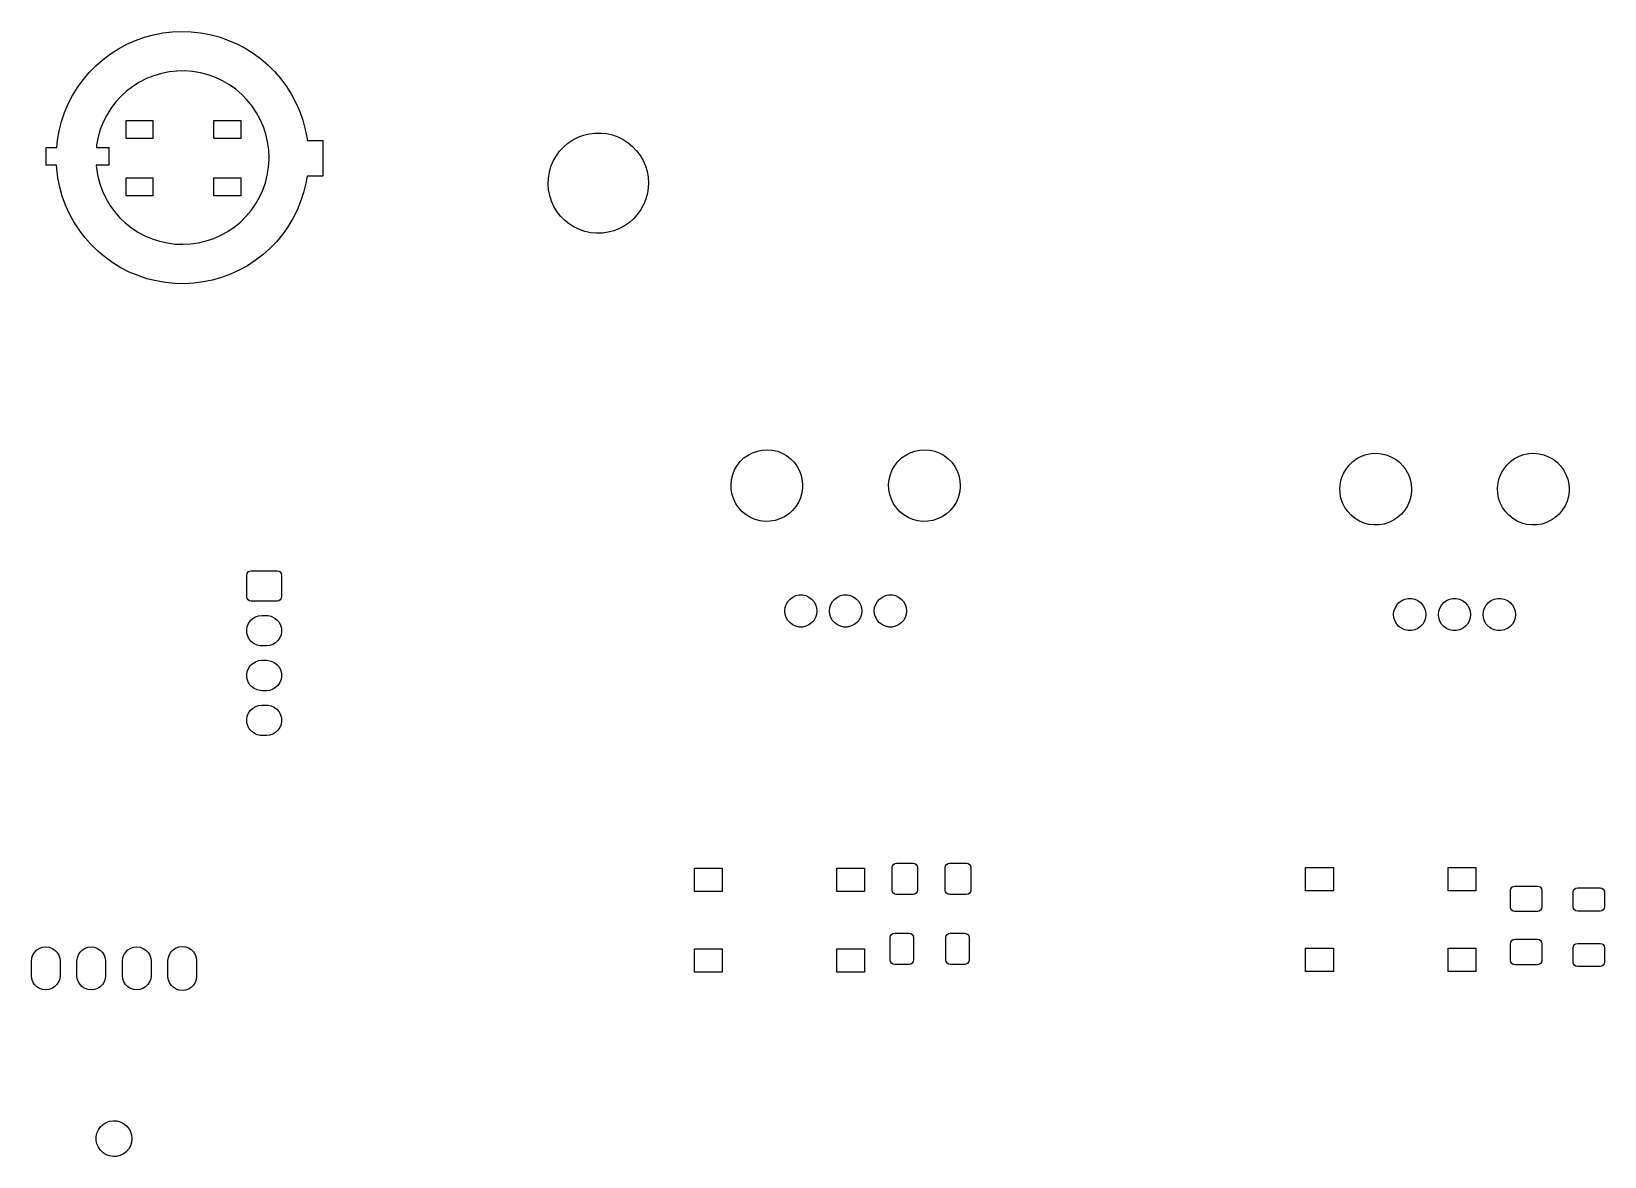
# Model space of a CAD drawing. Extents: x 0 to 360, y 0 to 260.
# Drawn here: x 84.6 to 172.4, y 68.2 to 131 of the extents above; entities that cross this region are included whole.
import ezdxf

# ---------------------------------------------------------------- set-up
doc = ezdxf.new("R2010")
doc.units = 0
doc.layers.add('BLACK', color=7, linetype='CONTINUOUS')

msp = doc.modelspace()

# ---------------------------------------------------------------- linework, layer by layer
at = {"layer": 'BLACK', "linetype": 'CONTINUOUS'}
for p, q in [((91.3778, 130.809), (91.8962, 130.91)), ((91.8962, 130.91), (92.4207, 130.972)), ((92.4207, 130.972), (92.9484, 130.995)), ((92.9484, 130.995), (93.4764, 130.978)), ((93.4764, 130.978), (94.0015, 130.921)), ((94.0015, 130.921), (94.521, 130.825)), ((88.9777, 129.743), (89.423, 130.027)), ((89.423, 130.027), (89.8883, 130.277)), ((89.8883, 130.277), (90.371, 130.491)), ((90.371, 130.491), (90.8684, 130.669)), ((90.8684, 130.669), (91.3778, 130.809)), ((94.521, 130.825), (95.0318, 130.691)), ((95.0318, 130.691), (95.531, 130.518)), ((95.531, 130.518), (96.016, 130.309)), ((96.016, 130.309), (96.4838, 130.064)), ((96.4838, 130.064), (96.932, 129.784)), ((88.1573, 129.078), (88.5551, 129.426)), ((88.5551, 129.426), (88.9777, 129.743)), ((96.932, 129.784), (97.358, 129.472)), ((97.358, 129.472), (97.7593, 129.129)), ((97.7593, 129.129), (98.1338, 128.756)), ((87.1354, 127.871), (87.4455, 128.299)), ((87.4455, 128.299), (87.7868, 128.702)), ((87.7868, 128.702), (88.1573, 129.078)), ((90.986, 128.363), (90.5948, 128.163)), ((91.3937, 128.526), (90.986, 128.363)), ((91.8145, 128.651), (91.3937, 128.526)), ((92.2449, 128.738), (91.8145, 128.651)), ((92.6814, 128.785), (92.2449, 128.738)), ((93.1204, 128.793), (92.6814, 128.785)), ((93.5583, 128.761), (93.1204, 128.793)), ((93.9915, 128.689), (93.5583, 128.761)), ((94.4164, 128.578), (93.9915, 128.689)), ((94.8296, 128.43), (94.4164, 128.578)), ((95.2275, 128.244), (94.8296, 128.43)), ((95.607, 128.023), (95.2275, 128.244)), ((98.1338, 128.756), (98.4793, 128.357)), ((98.4793, 128.357), (98.7939, 127.932)), ((86.6156, 126.952), (86.8583, 127.422)), ((86.8583, 127.422), (87.1354, 127.871)), ((89.5512, 127.365), (89.2563, 127.04)), ((89.8744, 127.663), (89.5512, 127.365)), ((90.2232, 127.929), (89.8744, 127.663)), ((90.5948, 128.163), (90.2232, 127.929)), ((95.9649, 127.769), (95.607, 128.023)), ((96.2983, 127.483), (95.9649, 127.769)), ((96.6044, 127.168), (96.2983, 127.483)), ((98.7939, 127.932), (99.0757, 127.486)), ((99.0757, 127.486), (99.3233, 127.019)), ((86.239, 125.966), (86.4088, 126.466)), ((86.4088, 126.466), (86.6156, 126.952)), ((88.992, 126.689), (88.7606, 126.316)), ((89.2563, 127.04), (88.992, 126.689)), ((96.8807, 126.827), (96.6044, 127.168)), ((97.125, 126.462), (96.8807, 126.827)), ((97.3352, 126.077), (97.125, 126.462)), ((99.3233, 127.019), (99.5352, 126.535)), ((99.5352, 126.535), (99.7102, 126.037)), ((86.1072, 125.455), (86.239, 125.966)), ((88.564, 125.924), (88.4038, 125.515)), ((88.7606, 126.316), (88.564, 125.924)), ((89.84, 125.02), (89.84, 126.02)), ((89.84, 126.02), (91.34, 126.02)), ((91.34, 126.02), (91.34, 125.02)), ((94.74, 125.02), (94.74, 126.02)), ((94.74, 126.02), (96.24, 126.02)), ((96.24, 126.02), (96.24, 125.02)), ((97.5096, 125.674), (97.3352, 126.077)), ((97.6467, 125.257), (97.5096, 125.674)), ((99.7102, 126.037), (99.8473, 125.527)), ((85.9716, 124.52), (86.0141, 124.935)), ((86.0141, 124.935), (86.1072, 125.455)), ((88.2813, 125.093), (88.1975, 124.662)), ((88.4038, 125.515), (88.2813, 125.093)), ((91.34, 125.02), (89.84, 125.02)), ((96.24, 125.02), (94.74, 125.02)), ((97.7455, 124.829), (97.6467, 125.257)), ((97.8051, 124.394), (97.7455, 124.829)), ((99.8473, 125.527), (99.9458, 125.008)), ((99.9458, 125.008), (99.9563, 124.915)), ((99.9563, 124.915), (100.825, 124.915)), ((100.825, 124.915), (100.825, 122.915)), ((114.259, 124.546), (114.507, 124.759)), ((114.507, 124.759), (114.779, 124.942)), ((114.779, 124.942), (115.07, 125.092)), ((115.07, 125.092), (115.376, 125.207)), ((115.376, 125.207), (115.694, 125.285)), ((115.694, 125.285), (116.018, 125.326)), ((116.018, 125.326), (116.346, 125.328)), ((116.346, 125.328), (116.671, 125.293)), ((116.671, 125.293), (116.99, 125.219)), ((116.99, 125.219), (117.298, 125.109)), ((117.298, 125.109), (117.591, 124.964)), ((117.591, 124.964), (117.866, 124.786)), ((117.866, 124.786), (118.117, 124.576)), ((85.375, 123.531), (85.375, 124.52)), ((85.375, 124.52), (85.9716, 124.52)), ((88.1975, 124.662), (88.1831, 124.52)), ((88.1831, 124.52), (88.875, 124.52)), ((88.875, 124.52), (88.875, 123.531)), ((97.7948, 123.416), (97.8239, 123.854)), ((97.825, 123.955), (97.8051, 124.394)), ((97.8239, 123.854), (97.825, 123.955)), ((113.685, 123.755), (113.845, 124.041)), ((113.845, 124.041), (114.037, 124.305)), ((114.037, 124.305), (114.259, 124.546)), ((118.117, 124.576), (118.343, 124.339)), ((118.343, 124.339), (118.539, 124.077)), ((118.539, 124.077), (118.703, 123.794)), ((85.9628, 123.531), (85.375, 123.531)), ((85.9713, 123.354), (85.9628, 123.531)), ((86.0362, 122.83), (85.9713, 123.354)), ((88.875, 123.531), (88.1691, 123.531)), ((88.1691, 123.531), (88.1838, 123.349)), ((88.1838, 123.349), (88.2585, 122.916)), ((97.6184, 122.556), (97.7261, 122.982)), ((97.7261, 122.982), (97.7948, 123.416)), ((113.418, 122.815), (113.47, 123.138)), ((113.47, 123.138), (113.56, 123.453)), ((113.56, 123.453), (113.685, 123.755)), ((118.703, 123.794), (118.833, 123.494)), ((118.833, 123.494), (118.928, 123.181)), ((118.928, 123.181), (118.985, 122.859)), ((86.1401, 122.312), (86.0362, 122.83)), ((86.2826, 121.803), (86.1401, 122.312)), ((88.2585, 122.916), (88.3721, 122.492)), ((88.3721, 122.492), (88.5238, 122.08)), ((88.5238, 122.08), (88.7121, 121.683)), ((89.84, 121.82), (89.84, 122.82)), ((89.84, 122.82), (91.34, 122.82)), ((91.34, 122.82), (91.34, 121.82)), ((94.74, 121.82), (94.74, 122.82)), ((94.74, 122.82), (96.24, 122.82)), ((96.24, 122.82), (96.24, 121.82)), ((97.2898, 121.743), (97.4726, 122.142)), ((97.4726, 122.142), (97.6184, 122.556)), ((99.8787, 122.528), (99.7523, 122.015)), ((99.9439, 122.915), (99.8787, 122.528)), ((100.825, 122.915), (99.9439, 122.915)), ((113.404, 122.488), (113.418, 122.815)), ((113.429, 122.162), (113.404, 122.488)), ((113.491, 121.84), (113.429, 122.162)), ((118.994, 122.293), (118.947, 121.969)), ((118.985, 122.859), (119.004, 122.532)), ((119.004, 122.532), (118.994, 122.293)), ((86.4628, 121.307), (86.2826, 121.803)), ((86.6798, 120.825), (86.4628, 121.307)), ((88.7121, 121.683), (88.9356, 121.305)), ((88.9356, 121.305), (89.1925, 120.949)), ((91.34, 121.82), (89.84, 121.82)), ((96.24, 121.82), (94.74, 121.82)), ((96.8197, 121.002), (97.0716, 121.362)), ((97.0716, 121.362), (97.2898, 121.743)), ((99.5878, 121.513), (99.386, 121.025)), ((99.7523, 122.015), (99.5878, 121.513)), ((113.59, 121.529), (113.491, 121.84)), ((113.725, 121.23), (113.59, 121.529)), ((113.894, 120.95), (113.725, 121.23)), ((118.742, 121.349), (118.586, 121.061)), ((118.862, 121.653), (118.742, 121.349)), ((118.947, 121.969), (118.862, 121.653)), ((86.9322, 120.361), (86.6798, 120.825)), ((87.2187, 119.917), (86.9322, 120.361)), ((89.1925, 120.949), (89.4805, 120.618)), ((89.4805, 120.618), (89.7974, 120.314)), ((89.7974, 120.314), (90.1406, 120.04)), ((95.8844, 120.08), (96.2237, 120.359)), ((96.2237, 120.359), (96.5363, 120.667)), ((96.5363, 120.667), (96.8197, 121.002)), ((99.1483, 120.553), (98.8759, 120.1)), ((99.386, 121.025), (99.1483, 120.553)), ((114.094, 120.691), (113.894, 120.95)), ((114.323, 120.458), (114.094, 120.691)), ((114.578, 120.252), (114.323, 120.458)), ((117.936, 120.332), (117.667, 120.145)), ((118.18, 120.549), (117.936, 120.332)), ((118.398, 120.793), (118.18, 120.549)), ((118.586, 121.061), (118.398, 120.793)), ((87.5377, 119.496), (87.2187, 119.917)), ((87.8874, 119.1), (87.5377, 119.496)), ((90.1406, 120.04), (90.5072, 119.798)), ((90.5072, 119.798), (90.8941, 119.591)), ((90.8941, 119.591), (91.2983, 119.419)), ((94.3193, 119.303), (94.7355, 119.443)), ((94.7355, 119.443), (95.1372, 119.62)), ((95.1372, 119.62), (95.5212, 119.833)), ((95.5212, 119.833), (95.8844, 120.08)), ((98.5703, 119.67), (98.2332, 119.263)), ((98.8759, 120.1), (98.5703, 119.67)), ((114.855, 120.078), (114.578, 120.252)), ((115.151, 119.938), (114.855, 120.078)), ((115.46, 119.833), (115.151, 119.938)), ((115.78, 119.764), (115.46, 119.833)), ((116.106, 119.734), (115.78, 119.764)), ((116.433, 119.741), (116.106, 119.734)), ((116.757, 119.787), (116.433, 119.741)), ((117.074, 119.871), (116.757, 119.787)), ((117.378, 119.99), (117.074, 119.871)), ((117.667, 120.145), (117.378, 119.99)), ((88.2657, 118.732), (87.8874, 119.1)), ((88.6706, 118.393), (88.2657, 118.732)), ((91.2983, 119.419), (91.7164, 119.285)), ((91.7164, 119.285), (92.1449, 119.189)), ((92.1449, 119.189), (92.5803, 119.132)), ((92.5803, 119.132), (93.0191, 119.116)), ((93.0191, 119.116), (93.4576, 119.139)), ((93.4576, 119.139), (93.8922, 119.201)), ((93.8922, 119.201), (94.3193, 119.303)), ((97.8666, 118.883), (97.4726, 118.531)), ((98.2332, 119.263), (97.8666, 118.883)), ((89.0998, 118.085), (88.6706, 118.393)), ((89.5509, 117.81), (89.0998, 118.085)), ((90.0213, 117.57), (89.5509, 117.81)), ((96.611, 117.921), (96.1484, 117.666)), ((97.0532, 118.21), (96.611, 117.921)), ((97.4726, 118.531), (97.0532, 118.21)), ((90.5084, 117.366), (90.0213, 117.57)), ((91.0095, 117.198), (90.5084, 117.366)), ((91.5217, 117.069), (91.0095, 117.198)), ((92.0421, 116.979), (91.5217, 117.069)), ((92.5678, 116.928), (92.0421, 116.979)), ((93.0959, 116.916), (92.5678, 116.928)), ((93.6233, 116.944), (93.0959, 116.916)), ((94.1472, 117.012), (93.6233, 116.944)), ((94.6645, 117.119), (94.1472, 117.012)), ((95.1724, 117.264), (94.6645, 117.119)), ((95.6679, 117.447), (95.1724, 117.264)), ((96.1484, 117.666), (95.6679, 117.447)), ((124.131, 106.996), (124.335, 107.191)), ((124.335, 107.191), (124.565, 107.355)), ((124.565, 107.355), (124.816, 107.486)), ((124.816, 107.486), (125.082, 107.579)), ((125.082, 107.579), (125.359, 107.634)), ((125.359, 107.634), (125.641, 107.65)), ((125.641, 107.65), (125.923, 107.625)), ((125.923, 107.625), (126.198, 107.562)), ((126.198, 107.562), (126.462, 107.46)), ((126.462, 107.46), (126.708, 107.322)), ((126.708, 107.322), (126.933, 107.15)), ((126.933, 107.15), (127.131, 106.949)), ((132.931, 106.996), (133.135, 107.191)), ((133.135, 107.191), (133.365, 107.355)), ((133.365, 107.355), (133.616, 107.486)), ((133.616, 107.486), (133.882, 107.579)), ((133.882, 107.579), (134.159, 107.634)), ((134.159, 107.634), (134.441, 107.65)), ((134.441, 107.65), (134.723, 107.625)), ((134.723, 107.625), (134.998, 107.562)), ((134.998, 107.562), (135.262, 107.46)), ((135.262, 107.46), (135.508, 107.322)), ((135.508, 107.322), (135.733, 107.15)), ((135.733, 107.15), (135.931, 106.949)), ((158.325, 106.991), (158.555, 107.155)), ((158.555, 107.155), (158.806, 107.286)), ((158.806, 107.286), (159.072, 107.379)), ((159.072, 107.379), (159.349, 107.434)), ((159.349, 107.434), (159.631, 107.45)), ((159.631, 107.45), (159.913, 107.425)), ((159.913, 107.425), (160.188, 107.362)), ((160.188, 107.362), (160.452, 107.26)), ((160.452, 107.26), (160.698, 107.122)), ((167.125, 106.991), (167.355, 107.155)), ((167.355, 107.155), (167.606, 107.286)), ((167.606, 107.286), (167.872, 107.379)), ((167.872, 107.379), (168.149, 107.434)), ((168.149, 107.434), (168.431, 107.45)), ((168.431, 107.45), (168.713, 107.425)), ((168.713, 107.425), (168.988, 107.362)), ((168.988, 107.362), (169.252, 107.26)), ((169.252, 107.26), (169.498, 107.122)), ((123.64, 105.994), (123.708, 106.268)), ((123.708, 106.268), (123.814, 106.53)), ((123.814, 106.53), (123.956, 106.774)), ((123.956, 106.774), (124.131, 106.996)), ((127.131, 106.949), (127.299, 106.722)), ((127.299, 106.722), (127.433, 106.473)), ((127.433, 106.473), (127.531, 106.208)), ((132.44, 105.994), (132.508, 106.268)), ((132.508, 106.268), (132.614, 106.53)), ((132.614, 106.53), (132.756, 106.774)), ((132.756, 106.774), (132.931, 106.996)), ((135.931, 106.949), (136.099, 106.722)), ((136.099, 106.722), (136.233, 106.473)), ((136.233, 106.473), (136.331, 106.208)), ((157.698, 106.068), (157.804, 106.33)), ((157.804, 106.33), (157.946, 106.574)), ((157.946, 106.574), (158.121, 106.796)), ((158.121, 106.796), (158.325, 106.991)), ((160.698, 107.122), (160.923, 106.95)), ((160.923, 106.95), (161.121, 106.749)), ((161.121, 106.749), (161.289, 106.522)), ((161.289, 106.522), (161.423, 106.273)), ((161.423, 106.273), (161.521, 106.008)), ((166.498, 106.068), (166.604, 106.33)), ((166.604, 106.33), (166.746, 106.574)), ((166.746, 106.574), (166.921, 106.796)), ((166.921, 106.796), (167.125, 106.991)), ((169.498, 107.122), (169.723, 106.95)), ((169.723, 106.95), (169.921, 106.749)), ((169.921, 106.749), (170.089, 106.522)), ((170.089, 106.522), (170.223, 106.273)), ((170.223, 106.273), (170.321, 106.008)), ((123.611, 105.713), (123.64, 105.994)), ((123.622, 105.431), (123.611, 105.713)), ((123.673, 105.153), (123.622, 105.431)), ((127.531, 106.208), (127.59, 105.932)), ((127.606, 105.524), (127.568, 105.244)), ((127.59, 105.932), (127.61, 105.65)), ((127.61, 105.65), (127.606, 105.524)), ((132.411, 105.713), (132.44, 105.994)), ((132.422, 105.431), (132.411, 105.713)), ((132.473, 105.153), (132.422, 105.431)), ((136.331, 106.208), (136.39, 105.932)), ((136.406, 105.524), (136.368, 105.244)), ((136.39, 105.932), (136.41, 105.65)), ((136.41, 105.65), (136.406, 105.524)), ((157.601, 105.513), (157.63, 105.794)), ((157.612, 105.231), (157.601, 105.513)), ((157.63, 105.794), (157.698, 106.068)), ((161.521, 106.008), (161.58, 105.732)), ((161.58, 105.732), (161.6, 105.45)), ((161.6, 105.45), (161.596, 105.324)), ((166.401, 105.513), (166.43, 105.794)), ((166.412, 105.231), (166.401, 105.513)), ((166.43, 105.794), (166.498, 106.068)), ((170.321, 106.008), (170.38, 105.732)), ((170.38, 105.732), (170.4, 105.45)), ((170.4, 105.45), (170.396, 105.324)), ((123.762, 104.885), (123.673, 105.153)), ((123.889, 104.632), (123.762, 104.885)), ((124.049, 104.4), (123.889, 104.632)), ((127.378, 104.714), (127.228, 104.474)), ((127.492, 104.973), (127.378, 104.714)), ((127.568, 105.244), (127.492, 104.973)), ((132.562, 104.885), (132.473, 105.153)), ((132.689, 104.632), (132.562, 104.885)), ((132.849, 104.4), (132.689, 104.632)), ((136.178, 104.714), (136.028, 104.474)), ((136.292, 104.973), (136.178, 104.714)), ((136.368, 105.244), (136.292, 104.973)), ((157.663, 104.953), (157.612, 105.231)), ((157.752, 104.685), (157.663, 104.953)), ((157.879, 104.432), (157.752, 104.685)), ((161.368, 104.514), (161.218, 104.274)), ((161.482, 104.773), (161.368, 104.514)), ((161.558, 105.044), (161.482, 104.773)), ((161.596, 105.324), (161.558, 105.044)), ((166.463, 104.953), (166.412, 105.231)), ((166.552, 104.685), (166.463, 104.953)), ((166.679, 104.432), (166.552, 104.685)), ((170.168, 104.514), (170.018, 104.274)), ((170.282, 104.773), (170.168, 104.514)), ((170.358, 105.044), (170.282, 104.773)), ((170.396, 105.324), (170.358, 105.044)), ((124.241, 104.192), (124.049, 104.4)), ((124.46, 104.014), (124.241, 104.192)), ((124.702, 103.868), (124.46, 104.014)), ((124.962, 103.758), (124.702, 103.868)), ((125.235, 103.685), (124.962, 103.758)), ((125.516, 103.652), (125.235, 103.685)), ((125.798, 103.659), (125.516, 103.652)), ((126.077, 103.705), (125.798, 103.659)), ((126.346, 103.79), (126.077, 103.705)), ((126.601, 103.913), (126.346, 103.79)), ((126.836, 104.07), (126.601, 103.913)), ((127.046, 104.258), (126.836, 104.07)), ((127.228, 104.474), (127.046, 104.258)), ((133.041, 104.192), (132.849, 104.4)), ((133.26, 104.014), (133.041, 104.192)), ((133.502, 103.868), (133.26, 104.014)), ((133.762, 103.758), (133.502, 103.868)), ((134.035, 103.685), (133.762, 103.758)), ((134.316, 103.652), (134.035, 103.685)), ((134.598, 103.659), (134.316, 103.652)), ((134.877, 103.705), (134.598, 103.659)), ((135.146, 103.79), (134.877, 103.705)), ((135.401, 103.913), (135.146, 103.79)), ((135.636, 104.07), (135.401, 103.913)), ((135.846, 104.258), (135.636, 104.07)), ((136.028, 104.474), (135.846, 104.258)), ((158.039, 104.2), (157.879, 104.432)), ((158.231, 103.992), (158.039, 104.2)), ((158.45, 103.814), (158.231, 103.992)), ((158.692, 103.668), (158.45, 103.814)), ((158.952, 103.558), (158.692, 103.668)), ((160.591, 103.713), (160.336, 103.59)), ((160.826, 103.87), (160.591, 103.713)), ((161.036, 104.058), (160.826, 103.87)), ((161.218, 104.274), (161.036, 104.058)), ((166.839, 104.2), (166.679, 104.432)), ((167.031, 103.992), (166.839, 104.2)), ((167.25, 103.814), (167.031, 103.992)), ((167.492, 103.668), (167.25, 103.814)), ((167.752, 103.558), (167.492, 103.668)), ((169.391, 103.713), (169.136, 103.59)), ((169.626, 103.87), (169.391, 103.713)), ((169.836, 104.058), (169.626, 103.87)), ((170.018, 104.274), (169.836, 104.058)), ((159.225, 103.485), (158.952, 103.558)), ((159.506, 103.452), (159.225, 103.485)), ((159.788, 103.459), (159.506, 103.452)), ((160.067, 103.505), (159.788, 103.459)), ((160.336, 103.59), (160.067, 103.505)), ((168.025, 103.485), (167.752, 103.558)), ((168.306, 103.452), (168.025, 103.485)), ((168.588, 103.459), (168.306, 103.452)), ((168.867, 103.505), (168.588, 103.459)), ((169.136, 103.59), (168.867, 103.505)), ((96.575, 100.65), (96.594, 100.746)), ((96.575, 99.45), (96.575, 100.65)), ((96.594, 100.746), (96.6482, 100.827)), ((96.6482, 100.827), (96.7293, 100.881)), ((96.7293, 100.881), (96.825, 100.9)), ((96.825, 100.9), (98.275, 100.9)), ((98.275, 100.9), (98.3707, 100.881)), ((98.3707, 100.881), (98.4518, 100.827)), ((98.4518, 100.827), (98.506, 100.746)), ((98.506, 100.746), (98.525, 100.65)), ((98.525, 100.65), (98.525, 99.45)), ((96.594, 99.3543), (96.575, 99.45)), ((96.6482, 99.2732), (96.594, 99.3543)), ((96.7293, 99.219), (96.6482, 99.2732)), ((98.4518, 99.2732), (98.3707, 99.219)), ((98.506, 99.3543), (98.4518, 99.2732)), ((98.525, 99.45), (98.506, 99.3543)), ((126.782, 99.179), (126.908, 99.3188)), ((126.908, 99.3188), (127.06, 99.4294)), ((127.06, 99.4294), (127.232, 99.506)), ((127.232, 99.506), (127.416, 99.5451)), ((127.416, 99.5451), (127.604, 99.5451)), ((127.604, 99.5451), (127.788, 99.506)), ((127.788, 99.506), (127.96, 99.4294)), ((127.96, 99.4294), (128.112, 99.3188)), ((128.112, 99.3188), (128.238, 99.179)), ((129.282, 99.179), (129.408, 99.3188)), ((129.408, 99.3188), (129.56, 99.4294)), ((129.56, 99.4294), (129.732, 99.506)), ((129.732, 99.506), (129.916, 99.5451)), ((129.916, 99.5451), (130.104, 99.5451)), ((130.104, 99.5451), (130.288, 99.506)), ((130.288, 99.506), (130.46, 99.4294)), ((130.46, 99.4294), (130.612, 99.3188)), ((130.612, 99.3188), (130.738, 99.179)), ((131.782, 99.179), (131.908, 99.3188)), ((131.908, 99.3188), (132.06, 99.4294)), ((132.06, 99.4294), (132.232, 99.506)), ((132.232, 99.506), (132.416, 99.5451)), ((132.416, 99.5451), (132.604, 99.5451)), ((132.604, 99.5451), (132.788, 99.506)), ((132.788, 99.506), (132.96, 99.4294)), ((132.96, 99.4294), (133.112, 99.3188)), ((133.112, 99.3188), (133.238, 99.179)), ((161.05, 99.2294), (161.222, 99.306)), ((161.222, 99.306), (161.406, 99.3451)), ((161.406, 99.3451), (161.594, 99.3451)), ((161.594, 99.3451), (161.778, 99.306)), ((161.778, 99.306), (161.95, 99.2294)), ((163.55, 99.2294), (163.722, 99.306)), ((163.722, 99.306), (163.906, 99.3451)), ((163.906, 99.3451), (164.094, 99.3451)), ((164.094, 99.3451), (164.278, 99.306)), ((164.278, 99.306), (164.45, 99.2294)), ((166.05, 99.2294), (166.222, 99.306)), ((166.222, 99.306), (166.406, 99.3451)), ((166.406, 99.3451), (166.594, 99.3451)), ((166.594, 99.3451), (166.778, 99.306)), ((166.778, 99.306), (166.95, 99.2294)), ((96.825, 99.2), (96.7293, 99.219)), ((98.275, 99.2), (96.825, 99.2)), ((97.0685, 98.3216), (97.2425, 98.3802)), ((97.2425, 98.3802), (97.425, 98.4)), ((97.425, 98.4), (97.675, 98.4)), ((97.675, 98.4), (97.7697, 98.3947)), ((97.7697, 98.3947), (97.9489, 98.3547)), ((97.9489, 98.3547), (98.1153, 98.2771)), ((98.3707, 99.219), (98.275, 99.2)), ((126.61, 98.65), (126.63, 98.8371)), ((126.63, 98.4629), (126.61, 98.65)), ((126.63, 98.8371), (126.688, 99.0161)), ((126.688, 98.2839), (126.63, 98.4629)), ((126.688, 99.0161), (126.782, 99.179)), ((128.238, 99.179), (128.332, 99.0161)), ((128.332, 99.0161), (128.39, 98.8371)), ((128.39, 98.4629), (128.332, 98.2839)), ((128.39, 98.8371), (128.41, 98.65)), ((128.41, 98.65), (128.39, 98.4629)), ((129.11, 98.65), (129.13, 98.8371)), ((129.13, 98.4629), (129.11, 98.65)), ((129.13, 98.8371), (129.188, 99.0161)), ((129.188, 98.2839), (129.13, 98.4629)), ((129.188, 99.0161), (129.282, 99.179)), ((130.738, 99.179), (130.832, 99.0161)), ((130.832, 99.0161), (130.89, 98.8371)), ((130.89, 98.4629), (130.832, 98.2839)), ((130.89, 98.8371), (130.91, 98.65)), ((130.91, 98.65), (130.89, 98.4629)), ((131.61, 98.65), (131.63, 98.8371)), ((131.63, 98.4629), (131.61, 98.65)), ((131.63, 98.8371), (131.688, 99.0161)), ((131.688, 98.2839), (131.63, 98.4629)), ((131.688, 99.0161), (131.782, 99.179)), ((133.238, 99.179), (133.332, 99.0161)), ((133.332, 99.0161), (133.39, 98.8371)), ((133.39, 98.4629), (133.332, 98.2839)), ((133.39, 98.8371), (133.41, 98.65)), ((133.41, 98.65), (133.39, 98.4629)), ((160.6, 98.45), (160.62, 98.6371)), ((160.62, 98.2629), (160.6, 98.45)), ((160.62, 98.6371), (160.678, 98.8161)), ((160.678, 98.8161), (160.772, 98.979)), ((160.772, 98.979), (160.898, 99.1188)), ((160.898, 99.1188), (161.05, 99.2294)), ((161.95, 99.2294), (162.102, 99.1188)), ((162.102, 99.1188), (162.228, 98.979)), ((162.228, 98.979), (162.322, 98.8161)), ((162.322, 98.8161), (162.38, 98.6371)), ((162.38, 98.6371), (162.4, 98.45)), ((162.4, 98.45), (162.38, 98.2629)), ((163.1, 98.45), (163.12, 98.6371)), ((163.12, 98.2629), (163.1, 98.45)), ((163.12, 98.6371), (163.178, 98.8161)), ((163.178, 98.8161), (163.272, 98.979)), ((163.272, 98.979), (163.398, 99.1188)), ((163.398, 99.1188), (163.55, 99.2294)), ((164.45, 99.2294), (164.602, 99.1188)), ((164.602, 99.1188), (164.728, 98.979)), ((164.728, 98.979), (164.822, 98.8161)), ((164.822, 98.8161), (164.88, 98.6371)), ((164.88, 98.6371), (164.9, 98.45)), ((164.9, 98.45), (164.88, 98.2629)), ((165.6, 98.45), (165.62, 98.6371)), ((165.62, 98.2629), (165.6, 98.45)), ((165.62, 98.6371), (165.678, 98.8161)), ((165.678, 98.8161), (165.772, 98.979)), ((165.772, 98.979), (165.898, 99.1188)), ((165.898, 99.1188), (166.05, 99.2294)), ((166.95, 99.2294), (167.102, 99.1188)), ((167.102, 99.1188), (167.228, 98.979)), ((167.228, 98.979), (167.322, 98.8161)), ((167.322, 98.8161), (167.38, 98.6371)), ((167.38, 98.6371), (167.4, 98.45)), ((167.4, 98.45), (167.38, 98.2629)), ((96.5763, 97.5974), (96.6063, 97.7786)), ((96.5859, 97.4141), (96.5763, 97.5974)), ((96.6063, 97.7786), (96.6745, 97.9491)), ((96.6745, 97.9491), (96.7777, 98.1009)), ((96.7777, 98.1009), (96.9111, 98.227)), ((96.9111, 98.227), (97.0685, 98.3216)), ((98.1153, 98.2771), (98.2612, 98.1655)), ((98.2612, 98.1655), (98.3797, 98.0253)), ((98.3797, 98.0253), (98.4653, 97.8629)), ((98.4653, 97.8629), (98.5141, 97.6859)), ((98.5237, 97.5026), (98.4937, 97.3214)), ((98.5141, 97.6859), (98.5237, 97.5026)), ((126.782, 98.121), (126.688, 98.2839)), ((126.908, 97.9812), (126.782, 98.121)), ((127.06, 97.8706), (126.908, 97.9812)), ((127.232, 97.794), (127.06, 97.8706)), ((127.416, 97.7549), (127.232, 97.794)), ((127.604, 97.7549), (127.416, 97.7549)), ((127.788, 97.794), (127.604, 97.7549)), ((127.96, 97.8706), (127.788, 97.794)), ((128.112, 97.9812), (127.96, 97.8706)), ((128.238, 98.121), (128.112, 97.9812)), ((128.332, 98.2839), (128.238, 98.121)), ((129.282, 98.121), (129.188, 98.2839)), ((129.408, 97.9812), (129.282, 98.121)), ((129.56, 97.8706), (129.408, 97.9812)), ((129.732, 97.794), (129.56, 97.8706)), ((129.916, 97.7549), (129.732, 97.794)), ((130.104, 97.7549), (129.916, 97.7549)), ((130.288, 97.794), (130.104, 97.7549)), ((130.46, 97.8706), (130.288, 97.794)), ((130.612, 97.9812), (130.46, 97.8706)), ((130.738, 98.121), (130.612, 97.9812)), ((130.832, 98.2839), (130.738, 98.121)), ((131.782, 98.121), (131.688, 98.2839)), ((131.908, 97.9812), (131.782, 98.121)), ((132.06, 97.8706), (131.908, 97.9812)), ((132.232, 97.794), (132.06, 97.8706)), ((132.416, 97.7549), (132.232, 97.794)), ((132.604, 97.7549), (132.416, 97.7549)), ((132.788, 97.794), (132.604, 97.7549)), ((132.96, 97.8706), (132.788, 97.794)), ((133.112, 97.9812), (132.96, 97.8706)), ((133.238, 98.121), (133.112, 97.9812)), ((133.332, 98.2839), (133.238, 98.121)), ((160.678, 98.0839), (160.62, 98.2629)), ((160.772, 97.921), (160.678, 98.0839)), ((160.898, 97.7812), (160.772, 97.921)), ((161.05, 97.6706), (160.898, 97.7812)), ((161.222, 97.594), (161.05, 97.6706)), ((161.406, 97.5549), (161.222, 97.594)), ((161.594, 97.5549), (161.406, 97.5549)), ((161.778, 97.594), (161.594, 97.5549)), ((161.95, 97.6706), (161.778, 97.594)), ((162.102, 97.7812), (161.95, 97.6706)), ((162.228, 97.921), (162.102, 97.7812)), ((162.322, 98.0839), (162.228, 97.921)), ((162.38, 98.2629), (162.322, 98.0839)), ((163.178, 98.0839), (163.12, 98.2629)), ((163.272, 97.921), (163.178, 98.0839)), ((163.398, 97.7812), (163.272, 97.921)), ((163.55, 97.6706), (163.398, 97.7812)), ((163.722, 97.594), (163.55, 97.6706)), ((163.906, 97.5549), (163.722, 97.594)), ((164.094, 97.5549), (163.906, 97.5549)), ((164.278, 97.594), (164.094, 97.5549)), ((164.45, 97.6706), (164.278, 97.594)), ((164.602, 97.7812), (164.45, 97.6706)), ((164.728, 97.921), (164.602, 97.7812)), ((164.822, 98.0839), (164.728, 97.921)), ((164.88, 98.2629), (164.822, 98.0839)), ((165.678, 98.0839), (165.62, 98.2629)), ((165.772, 97.921), (165.678, 98.0839)), ((165.898, 97.7812), (165.772, 97.921)), ((166.05, 97.6706), (165.898, 97.7812)), ((166.222, 97.594), (166.05, 97.6706)), ((166.406, 97.5549), (166.222, 97.594)), ((166.594, 97.5549), (166.406, 97.5549)), ((166.778, 97.594), (166.594, 97.5549)), ((166.95, 97.6706), (166.778, 97.594)), ((167.102, 97.7812), (166.95, 97.6706)), ((167.228, 97.921), (167.102, 97.7812)), ((167.322, 98.0839), (167.228, 97.921)), ((167.38, 98.2629), (167.322, 98.0839)), ((96.6347, 97.2371), (96.5859, 97.4141)), ((96.7203, 97.0747), (96.6347, 97.2371)), ((96.8388, 96.9345), (96.7203, 97.0747)), ((96.9847, 96.8229), (96.8388, 96.9345)), ((97.1511, 96.7453), (96.9847, 96.8229)), ((97.3303, 96.7053), (97.1511, 96.7453)), ((97.425, 96.7), (97.3303, 96.7053)), ((97.675, 96.7), (97.425, 96.7)), ((97.8575, 96.7198), (97.675, 96.7)), ((98.0315, 96.7784), (97.8575, 96.7198)), ((98.1889, 96.8729), (98.0315, 96.7784)), ((98.3223, 96.9991), (98.1889, 96.8729)), ((98.4255, 97.1509), (98.3223, 96.9991)), ((98.4937, 97.3214), (98.4255, 97.1509)), ((96.7777, 95.6009), (96.9111, 95.727)), ((96.9111, 95.727), (97.0685, 95.8216)), ((97.0685, 95.8216), (97.2425, 95.8802)), ((97.2425, 95.8802), (97.425, 95.9)), ((97.425, 95.9), (97.675, 95.9)), ((97.675, 95.9), (97.7697, 95.8947)), ((97.7697, 95.8947), (97.9489, 95.8547)), ((97.9489, 95.8547), (98.1153, 95.7771)), ((98.1153, 95.7771), (98.2612, 95.6655)), ((96.5763, 95.0974), (96.6063, 95.2786)), ((96.5859, 94.9141), (96.5763, 95.0974)), ((96.6347, 94.7371), (96.5859, 94.9141)), ((96.6063, 95.2786), (96.6745, 95.4491)), ((96.6745, 95.4491), (96.7777, 95.6009)), ((98.2612, 95.6655), (98.3797, 95.5253)), ((98.3797, 95.5253), (98.4653, 95.3629)), ((98.4653, 95.3629), (98.5141, 95.1859)), ((98.5237, 95.0026), (98.4937, 94.8214)), ((98.5141, 95.1859), (98.5237, 95.0026)), ((96.7203, 94.5747), (96.6347, 94.7371)), ((96.8388, 94.4345), (96.7203, 94.5747)), ((96.9847, 94.3229), (96.8388, 94.4345)), ((97.1511, 94.2453), (96.9847, 94.3229)), ((97.3303, 94.2053), (97.1511, 94.2453)), ((97.425, 94.2), (97.3303, 94.2053)), ((97.675, 94.2), (97.425, 94.2)), ((97.8575, 94.2198), (97.675, 94.2)), ((98.0315, 94.2784), (97.8575, 94.2198)), ((98.1889, 94.3729), (98.0315, 94.2784)), ((98.3223, 94.4991), (98.1889, 94.3729)), ((98.4255, 94.6509), (98.3223, 94.4991)), ((98.4937, 94.8214), (98.4255, 94.6509)), ((96.6745, 92.9491), (96.7777, 93.1009)), ((96.7777, 93.1009), (96.9111, 93.227)), ((96.9111, 93.227), (97.0685, 93.3216)), ((97.0685, 93.3216), (97.2425, 93.3802)), ((97.2425, 93.3802), (97.425, 93.4)), ((97.425, 93.4), (97.675, 93.4)), ((97.675, 93.4), (97.7697, 93.3947)), ((97.7697, 93.3947), (97.9489, 93.3547)), ((97.9489, 93.3547), (98.1153, 93.2771)), ((98.1153, 93.2771), (98.2612, 93.1655)), ((98.2612, 93.1655), (98.3797, 93.0253)), ((96.5763, 92.5974), (96.6063, 92.7786)), ((96.5859, 92.4141), (96.5763, 92.5974)), ((96.6347, 92.2371), (96.5859, 92.4141)), ((96.6063, 92.7786), (96.6745, 92.9491)), ((96.7203, 92.0747), (96.6347, 92.2371)), ((98.3797, 93.0253), (98.4653, 92.8629)), ((98.4937, 92.3214), (98.4255, 92.1509)), ((98.4653, 92.8629), (98.5141, 92.6859)), ((98.5237, 92.5026), (98.4937, 92.3214)), ((98.5141, 92.6859), (98.5237, 92.5026)), ((96.8388, 91.9345), (96.7203, 92.0747)), ((96.9847, 91.8229), (96.8388, 91.9345)), ((97.1511, 91.7453), (96.9847, 91.8229)), ((97.3303, 91.7053), (97.1511, 91.7453)), ((97.425, 91.7), (97.3303, 91.7053)), ((97.675, 91.7), (97.425, 91.7)), ((97.8575, 91.7198), (97.675, 91.7)), ((98.0315, 91.7784), (97.8575, 91.7198)), ((98.1889, 91.8729), (98.0315, 91.7784)), ((98.3223, 91.9991), (98.1889, 91.8729)), ((98.4255, 92.1509), (98.3223, 91.9991)), ((132.6, 84.325), (132.619, 84.4207)), ((132.6, 83.075), (132.6, 84.325)), ((132.619, 84.4207), (132.673, 84.5018)), ((132.673, 84.5018), (132.754, 84.556)), ((132.754, 84.556), (132.85, 84.575)), ((132.85, 84.575), (133.775, 84.575)), ((133.775, 84.575), (133.871, 84.556)), ((133.871, 84.556), (133.952, 84.5018)), ((133.952, 84.5018), (134.006, 84.4207)), ((134.006, 84.4207), (134.025, 84.325)), ((134.025, 84.325), (134.025, 83.075)), ((135.575, 84.325), (135.594, 84.4207)), ((135.575, 83.075), (135.575, 84.325)), ((135.594, 84.4207), (135.648, 84.5018)), ((135.648, 84.5018), (135.729, 84.556)), ((135.729, 84.556), (135.825, 84.575)), ((135.825, 84.575), (136.75, 84.575)), ((136.75, 84.575), (136.846, 84.556)), ((136.846, 84.556), (136.927, 84.5018)), ((136.927, 84.5018), (136.981, 84.4207)), ((136.981, 84.4207), (137, 84.325)), ((137, 84.325), (137, 83.075)), ((155.688, 83.038), (155.688, 84.338)), ((155.688, 84.338), (157.238, 84.338)), ((157.238, 84.338), (157.238, 83.038)), ((163.638, 83.038), (163.638, 84.338)), ((163.638, 84.338), (165.188, 84.338)), ((165.188, 84.338), (165.188, 83.038)), ((121.568, 82.988), (121.568, 84.288)), ((121.568, 84.288), (123.118, 84.288)), ((123.118, 84.288), (123.118, 82.988)), ((129.518, 82.988), (129.518, 84.288)), ((129.518, 84.288), (131.068, 84.288)), ((131.068, 84.288), (131.068, 82.988)), ((123.118, 82.988), (121.568, 82.988)), ((131.068, 82.988), (129.518, 82.988)), ((132.619, 82.9793), (132.6, 83.075)), ((132.673, 82.8982), (132.619, 82.9793)), ((132.754, 82.844), (132.673, 82.8982)), ((132.85, 82.825), (132.754, 82.844)), ((133.775, 82.825), (132.85, 82.825)), ((133.871, 82.844), (133.775, 82.825)), ((133.952, 82.8982), (133.871, 82.844)), ((134.006, 82.9793), (133.952, 82.8982)), ((134.025, 83.075), (134.006, 82.9793)), ((135.594, 82.9793), (135.575, 83.075)), ((135.648, 82.8982), (135.594, 82.9793)), ((135.729, 82.844), (135.648, 82.8982)), ((135.825, 82.825), (135.729, 82.844)), ((136.75, 82.825), (135.825, 82.825)), ((136.846, 82.844), (136.75, 82.825)), ((136.927, 82.8982), (136.846, 82.844)), ((136.981, 82.9793), (136.927, 82.8982)), ((137, 83.075), (136.981, 82.9793)), ((157.238, 83.038), (155.688, 83.038)), ((165.188, 83.038), (163.638, 83.038)), ((167.125, 83.05), (167.144, 83.1457)), ((167.125, 82.125), (167.125, 83.05)), ((167.144, 83.1457), (167.198, 83.2268)), ((167.198, 83.2268), (167.279, 83.281)), ((167.279, 83.281), (167.375, 83.3)), ((167.375, 83.3), (168.625, 83.3)), ((168.625, 83.3), (168.721, 83.281)), ((168.721, 83.281), (168.802, 83.2268)), ((168.802, 83.2268), (168.856, 83.1457)), ((168.856, 83.1457), (168.875, 83.05)), ((168.875, 83.05), (168.875, 82.125)), ((170.625, 82.95), (170.644, 83.0457)), ((170.625, 82.15), (170.625, 82.95)), ((170.644, 83.0457), (170.698, 83.1268)), ((170.698, 83.1268), (170.779, 83.181)), ((170.779, 83.181), (170.875, 83.2)), ((170.875, 83.2), (172.125, 83.2)), ((172.125, 83.2), (172.221, 83.181)), ((172.221, 83.181), (172.302, 83.1268)), ((172.302, 83.1268), (172.356, 83.0457)), ((172.356, 83.0457), (172.375, 82.95)), ((172.375, 82.95), (172.375, 82.15)), ((167.144, 82.0293), (167.125, 82.125)), ((167.198, 81.9482), (167.144, 82.0293)), ((167.279, 81.894), (167.198, 81.9482)), ((167.375, 81.875), (167.279, 81.894)), ((168.625, 81.875), (167.375, 81.875)), ((168.721, 81.894), (168.625, 81.875)), ((168.802, 81.9482), (168.721, 81.894)), ((168.856, 82.0293), (168.802, 81.9482)), ((168.875, 82.125), (168.856, 82.0293)), ((170.644, 82.0543), (170.625, 82.15)), ((170.698, 81.9732), (170.644, 82.0543)), ((170.779, 81.919), (170.698, 81.9732)), ((170.875, 81.9), (170.779, 81.919)), ((172.125, 81.9), (170.875, 81.9)), ((172.221, 81.919), (172.125, 81.9)), ((172.302, 81.9732), (172.221, 81.919)), ((172.356, 82.0543), (172.302, 81.9732)), ((172.375, 82.15), (172.356, 82.0543)), ((92.6394, 79.8549), (92.8082, 79.9123)), ((92.8082, 79.9123), (92.9856, 79.931)), ((92.9856, 79.931), (93.1627, 79.9099)), ((132.5, 80.425), (132.519, 80.5207)), ((132.5, 79.175), (132.5, 80.425)), ((132.519, 80.5207), (132.573, 80.6018)), ((132.573, 80.6018), (132.654, 80.656)), ((132.654, 80.656), (132.75, 80.675)), ((132.75, 80.675), (133.55, 80.675)), ((133.55, 80.675), (133.646, 80.656)), ((133.646, 80.656), (133.727, 80.6018)), ((133.727, 80.6018), (133.781, 80.5207)), ((133.781, 80.5207), (133.8, 80.425)), ((133.8, 80.425), (133.8, 79.175)), ((135.6, 80.425), (135.619, 80.5207)), ((135.6, 79.175), (135.6, 80.425)), ((135.619, 80.5207), (135.673, 80.6018)), ((135.673, 80.6018), (135.754, 80.656)), ((135.754, 80.656), (135.85, 80.675)), ((135.85, 80.675), (136.65, 80.675)), ((136.65, 80.675), (136.746, 80.656)), ((136.746, 80.656), (136.827, 80.6018)), ((136.827, 80.6018), (136.881, 80.5207)), ((136.881, 80.5207), (136.9, 80.425)), ((136.9, 80.425), (136.9, 79.175)), ((167.125, 80.075), (167.144, 80.1707)), ((167.125, 79.15), (167.125, 80.075)), ((167.144, 80.1707), (167.198, 80.2518)), ((167.198, 80.2518), (167.279, 80.306)), ((167.279, 80.306), (167.375, 80.325)), ((167.375, 80.325), (168.625, 80.325)), ((168.625, 80.325), (168.721, 80.306)), ((168.721, 80.306), (168.802, 80.2518)), ((168.802, 80.2518), (168.856, 80.1707)), ((168.856, 80.1707), (168.875, 80.075)), ((168.875, 80.075), (168.875, 79.15)), ((170.625, 79.85), (170.644, 79.9457)), ((170.644, 79.9457), (170.698, 80.0268)), ((170.698, 80.0268), (170.779, 80.081)), ((170.779, 80.081), (170.875, 80.1)), ((170.875, 80.1), (172.125, 80.1)), ((172.125, 80.1), (172.221, 80.081)), ((172.221, 80.081), (172.302, 80.0268)), ((172.302, 80.0268), (172.356, 79.9457)), ((172.356, 79.9457), (172.375, 79.85)), ((84.56, 79.1), (84.5601, 79.1112)), ((84.56, 78.3), (84.56, 79.1)), ((84.5601, 79.1112), (84.5824, 79.2881)), ((84.5824, 79.2881), (84.6434, 79.4557)), ((84.6434, 79.4557), (84.74, 79.6056)), ((84.74, 79.6056), (84.8675, 79.7304)), ((84.8675, 79.7304), (85.0194, 79.8239)), ((85.0194, 79.8239), (85.1882, 79.8813)), ((85.1882, 79.8813), (85.3656, 79.9)), ((85.3656, 79.9), (85.5427, 79.8789)), ((85.5427, 79.8789), (85.7107, 79.819)), ((85.7107, 79.819), (85.8613, 79.7235)), ((85.8613, 79.7235), (85.987, 79.5969)), ((85.987, 79.5969), (86.0815, 79.4457)), ((86.0815, 79.4457), (86.1401, 79.2772)), ((86.1401, 79.2772), (86.16, 79.1)), ((86.16, 79.1), (86.16, 78.3)), ((87.1, 79.1), (87.1001, 79.1112)), ((87.1, 78.3), (87.1, 79.1)), ((87.1001, 79.1112), (87.1224, 79.2881)), ((87.1224, 79.2881), (87.1834, 79.4557)), ((87.1834, 79.4557), (87.28, 79.6056)), ((87.28, 79.6056), (87.4075, 79.7304)), ((87.4075, 79.7304), (87.5594, 79.8239)), ((87.5594, 79.8239), (87.7282, 79.8813)), ((87.7282, 79.8813), (87.9056, 79.9)), ((87.9056, 79.9), (88.0827, 79.8789)), ((88.0827, 79.8789), (88.2507, 79.819)), ((88.2507, 79.819), (88.4013, 79.7235)), ((88.4013, 79.7235), (88.527, 79.5969)), ((88.527, 79.5969), (88.6215, 79.4457)), ((88.6215, 79.4457), (88.6801, 79.2772)), ((88.6801, 79.2772), (88.7, 79.1)), ((88.7, 79.1), (88.7, 78.3)), ((89.64, 79.1), (89.6401, 79.1112)), ((89.64, 78.3), (89.64, 79.1)), ((89.6401, 79.1112), (89.6624, 79.2881)), ((89.6624, 79.2881), (89.7234, 79.4557)), ((89.7234, 79.4557), (89.82, 79.6056)), ((89.82, 79.6056), (89.9475, 79.7304)), ((89.9475, 79.7304), (90.0994, 79.8239)), ((90.0994, 79.8239), (90.2682, 79.8813)), ((90.2682, 79.8813), (90.4456, 79.9)), ((90.4456, 79.9), (90.6227, 79.8789)), ((90.6227, 79.8789), (90.7907, 79.819)), ((90.7907, 79.819), (90.9413, 79.7235)), ((90.9413, 79.7235), (91.067, 79.5969)), ((91.067, 79.5969), (91.1615, 79.4457)), ((91.1615, 79.4457), (91.2201, 79.2772)), ((91.2201, 79.2772), (91.24, 79.1)), ((91.24, 79.1), (91.24, 78.3)), ((92.18, 79.131), (92.1801, 79.1422)), ((92.18, 78.269), (92.18, 79.131)), ((92.1801, 79.1422), (92.2024, 79.3191)), ((92.2024, 79.3191), (92.2634, 79.4867)), ((92.2634, 79.4867), (92.36, 79.6366)), ((92.36, 79.6366), (92.4875, 79.7614)), ((92.4875, 79.7614), (92.6394, 79.8549)), ((93.1627, 79.9099), (93.3307, 79.85)), ((93.3307, 79.85), (93.4813, 79.7545)), ((93.4813, 79.7545), (93.607, 79.6279)), ((93.607, 79.6279), (93.7015, 79.4767)), ((93.7015, 79.4767), (93.7601, 79.3082)), ((93.7601, 79.3082), (93.78, 79.131)), ((93.78, 79.131), (93.78, 78.269)), ((121.568, 78.488), (121.568, 79.788)), ((121.568, 79.788), (123.118, 79.788)), ((123.118, 79.788), (123.118, 78.488)), ((129.518, 78.488), (129.518, 79.788)), ((129.518, 79.788), (131.068, 79.788)), ((131.068, 79.788), (131.068, 78.488)), ((132.519, 79.0793), (132.5, 79.175)), ((132.573, 78.9982), (132.519, 79.0793)), ((133.781, 79.0793), (133.727, 78.9982)), ((133.8, 79.175), (133.781, 79.0793)), ((135.619, 79.0793), (135.6, 79.175)), ((135.673, 78.9982), (135.619, 79.0793)), ((136.881, 79.0793), (136.827, 78.9982)), ((136.9, 79.175), (136.881, 79.0793)), ((155.688, 78.538), (155.688, 79.838)), ((155.688, 79.838), (157.238, 79.838)), ((157.238, 79.838), (157.238, 78.538)), ((163.638, 78.538), (163.638, 79.838)), ((163.638, 79.838), (165.188, 79.838)), ((165.188, 79.838), (165.188, 78.538)), ((167.144, 79.0543), (167.125, 79.15)), ((167.198, 78.9732), (167.144, 79.0543)), ((168.856, 79.0543), (168.802, 78.9732)), ((168.875, 79.15), (168.856, 79.0543)), ((170.625, 79.05), (170.625, 79.85)), ((170.644, 78.9543), (170.625, 79.05)), ((172.375, 79.05), (172.356, 78.9543)), ((172.375, 79.85), (172.375, 79.05)), ((84.5799, 78.1228), (84.56, 78.3)), ((86.1599, 78.2888), (86.1376, 78.1119)), ((86.16, 78.3), (86.1599, 78.2888)), ((87.1199, 78.1228), (87.1, 78.3)), ((88.6999, 78.2888), (88.6776, 78.1119)), ((88.7, 78.3), (88.6999, 78.2888)), ((89.6599, 78.1228), (89.64, 78.3)), ((91.2399, 78.2888), (91.2176, 78.1119)), ((91.24, 78.3), (91.2399, 78.2888)), ((92.1999, 78.0918), (92.18, 78.269)), ((93.7799, 78.2578), (93.7576, 78.0809)), ((93.78, 78.269), (93.7799, 78.2578)), ((123.118, 78.488), (121.568, 78.488)), ((131.068, 78.488), (129.518, 78.488)), ((132.654, 78.944), (132.573, 78.9982)), ((132.75, 78.925), (132.654, 78.944)), ((133.55, 78.925), (132.75, 78.925)), ((133.646, 78.944), (133.55, 78.925)), ((133.727, 78.9982), (133.646, 78.944)), ((135.754, 78.944), (135.673, 78.9982)), ((135.85, 78.925), (135.754, 78.944)), ((136.65, 78.925), (135.85, 78.925)), ((136.746, 78.944), (136.65, 78.925)), ((136.827, 78.9982), (136.746, 78.944)), ((157.238, 78.538), (155.688, 78.538)), ((165.188, 78.538), (163.638, 78.538)), ((167.279, 78.919), (167.198, 78.9732)), ((167.375, 78.9), (167.279, 78.919)), ((168.625, 78.9), (167.375, 78.9)), ((168.721, 78.919), (168.625, 78.9)), ((168.802, 78.9732), (168.721, 78.919)), ((170.698, 78.8732), (170.644, 78.9543)), ((170.779, 78.819), (170.698, 78.8732)), ((170.875, 78.8), (170.779, 78.819)), ((172.125, 78.8), (170.875, 78.8)), ((172.221, 78.819), (172.125, 78.8)), ((172.302, 78.8732), (172.221, 78.819)), ((172.356, 78.9543), (172.302, 78.8732)), ((84.6385, 77.9543), (84.5799, 78.1228)), ((84.733, 77.8031), (84.6385, 77.9543)), ((84.8587, 77.6765), (84.733, 77.8031)), ((85.0093, 77.581), (84.8587, 77.6765)), ((85.1773, 77.5211), (85.0093, 77.581)), ((85.3544, 77.5), (85.1773, 77.5211)), ((85.5318, 77.5187), (85.3544, 77.5)), ((85.7006, 77.5761), (85.5318, 77.5187)), ((85.8525, 77.6696), (85.7006, 77.5761)), ((85.98, 77.7944), (85.8525, 77.6696)), ((86.0766, 77.9443), (85.98, 77.7944)), ((86.1376, 78.1119), (86.0766, 77.9443)), ((87.1785, 77.9543), (87.1199, 78.1228)), ((87.273, 77.8031), (87.1785, 77.9543)), ((87.3987, 77.6765), (87.273, 77.8031)), ((87.5493, 77.581), (87.3987, 77.6765)), ((87.7173, 77.5211), (87.5493, 77.581)), ((87.8944, 77.5), (87.7173, 77.5211)), ((88.0718, 77.5187), (87.8944, 77.5)), ((88.2406, 77.5761), (88.0718, 77.5187)), ((88.3925, 77.6696), (88.2406, 77.5761)), ((88.52, 77.7944), (88.3925, 77.6696)), ((88.6166, 77.9443), (88.52, 77.7944)), ((88.6776, 78.1119), (88.6166, 77.9443)), ((89.7185, 77.9543), (89.6599, 78.1228)), ((89.813, 77.8031), (89.7185, 77.9543)), ((89.9387, 77.6765), (89.813, 77.8031)), ((90.0893, 77.581), (89.9387, 77.6765)), ((90.2573, 77.5211), (90.0893, 77.581)), ((90.4344, 77.5), (90.2573, 77.5211)), ((90.6118, 77.5187), (90.4344, 77.5)), ((90.7806, 77.5761), (90.6118, 77.5187)), ((90.9325, 77.6696), (90.7806, 77.5761)), ((91.06, 77.7944), (90.9325, 77.6696)), ((91.1566, 77.9443), (91.06, 77.7944)), ((91.2176, 78.1119), (91.1566, 77.9443)), ((92.2585, 77.9233), (92.1999, 78.0918)), ((92.353, 77.7721), (92.2585, 77.9233)), ((92.4787, 77.6455), (92.353, 77.7721)), ((92.6293, 77.55), (92.4787, 77.6455)), ((92.7973, 77.4901), (92.6293, 77.55)), ((92.9744, 77.469), (92.7973, 77.4901)), ((93.1518, 77.4877), (92.9744, 77.469)), ((93.3206, 77.5451), (93.1518, 77.4877)), ((93.4725, 77.6386), (93.3206, 77.5451)), ((93.6, 77.7634), (93.4725, 77.6386)), ((93.6966, 77.9133), (93.6, 77.7634)), ((93.7576, 78.0809), (93.6966, 77.9133)), ((88.1755, 69.3045), (88.2168, 69.5024)), ((88.2168, 69.5024), (88.2971, 69.6879)), ((88.2971, 69.6879), (88.413, 69.8534)), ((88.413, 69.8534), (88.5599, 69.9923)), ((88.5599, 69.9923), (88.7316, 70.0988)), ((88.7316, 70.0988), (88.9213, 70.1686)), ((88.9213, 70.1686), (89.1212, 70.1988)), ((89.1212, 70.1988), (89.323, 70.1882)), ((89.323, 70.1882), (89.5186, 70.1373)), ((89.5186, 70.1373), (89.6999, 70.048)), ((89.6999, 70.048), (89.8596, 69.9242)), ((89.8596, 69.9242), (89.9911, 69.7707)), ((89.9911, 69.7707), (90.0891, 69.5939)), ((90.0891, 69.5939), (90.1496, 69.4011)), ((90.1496, 69.4011), (90.17, 69.2)), ((88.1748, 69.1024), (88.1755, 69.3045)), ((88.2147, 68.9043), (88.1748, 69.1024)), ((88.2937, 68.7182), (88.2147, 68.9043)), ((88.4085, 68.5519), (88.2937, 68.7182)), ((88.5543, 68.412), (88.4085, 68.5519)), ((89.9871, 68.6236), (89.8545, 68.471)), ((90.0864, 68.7997), (89.9871, 68.6236)), ((90.1481, 68.9921), (90.0864, 68.7997)), ((90.17, 69.193), (90.1481, 68.9921)), ((90.17, 69.2), (90.17, 69.193)), ((88.7254, 68.3043), (88.5543, 68.412)), ((88.9146, 68.2332), (88.7254, 68.3043)), ((89.1142, 68.2016), (88.9146, 68.2332)), ((89.3161, 68.2107), (89.1142, 68.2016)), ((89.512, 68.2603), (89.3161, 68.2107)), ((89.694, 68.3483), (89.512, 68.2603)), ((89.8545, 68.471), (89.694, 68.3483))]:
    msp.add_line(p, q, dxfattribs=at)

doc.saveas('drawing.dxf')
